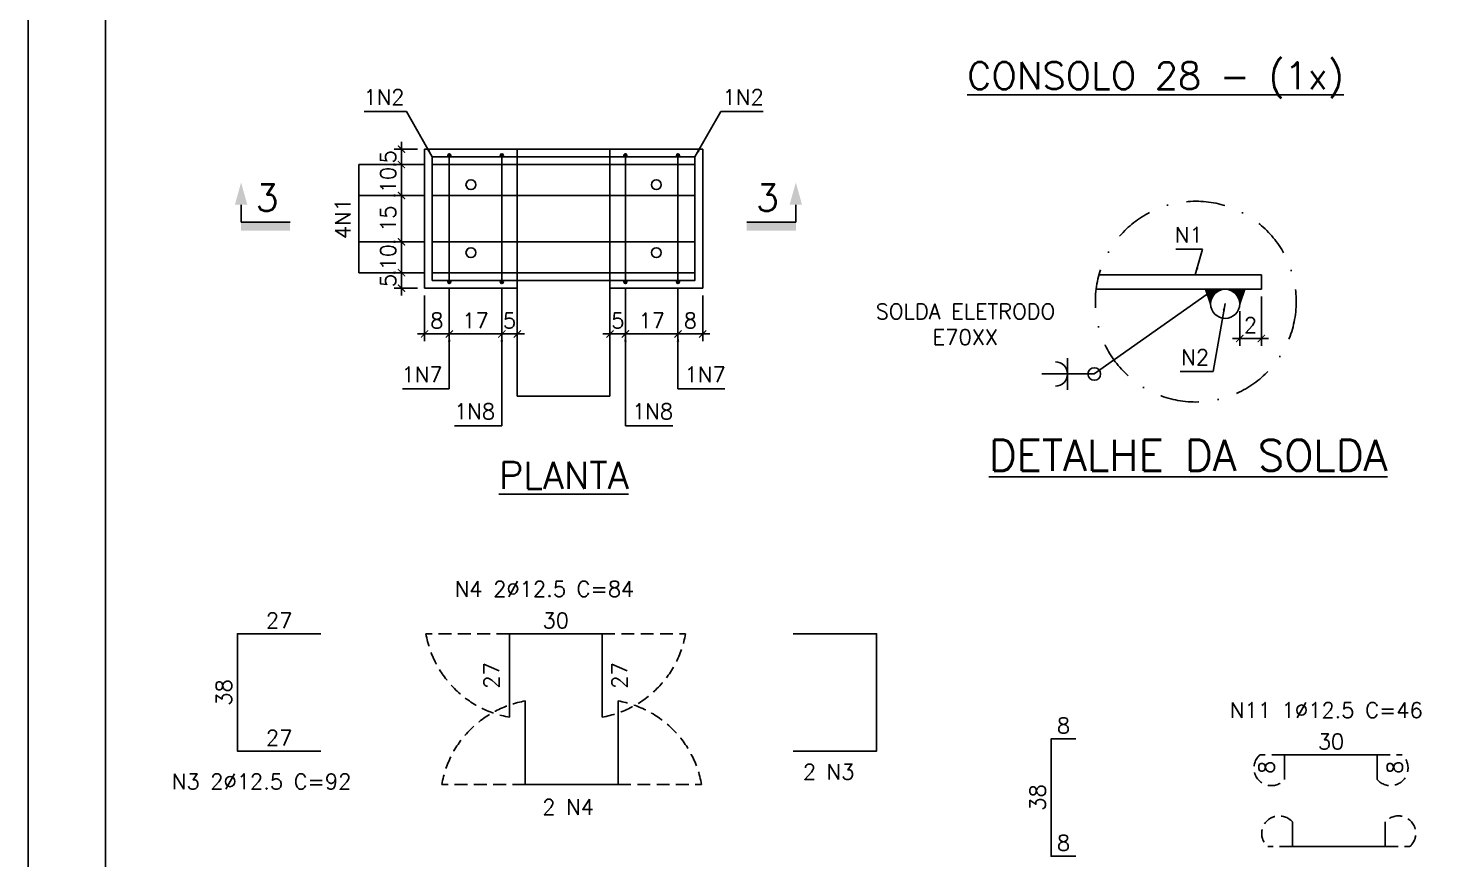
# Model space of a CAD drawing. Header units: centimetres. Extents: x 1658 to 14396, y 8294 to 11444.
# Drawn here: x 9541 to 10915, y 9098 to 9905 of the extents above; entities that cross this region are included whole.
import ezdxf

# ---------------------------------------------------------------- set-up
doc = ezdxf.new("R2010")
doc.units = ezdxf.units.CM
doc.header["$LTSCALE"] = 50
doc.header["$MEASUREMENT"] = 0
doc.header["$PDMODE"] = 67
doc.linetypes.add('DASHDOT2', pattern=[0.5, 0.25, -0.125, 0, -0.125])
doc.linetypes.add('HIDDEN', pattern=[0.375, 0.25, -0.125])
for name, color, linetype in [('FORMATO-PRECON', 2, 'Continuous'), ('HACHURAS-PRECON', 1, 'Continuous'), ('IND- CORTE-PRECON', 4, 'Continuous'), ('LINHA-01-PRECON', 1, 'Continuous'), ('LINHA-02-PRECON', 2, 'Continuous'), ('LINHA-03-PRECON', 3, 'Continuous'), ('LINHA-04-PRECON', 4, 'Continuous'), ('TEXTO-20-PRECON', 2, 'Continuous'), ('TEXTO-35-PRECON', 5, 'Continuous'), ('X1', 2, 'Continuous')]:
    doc.layers.add(name, color=color, linetype=linetype)
doc.styles.add('PRECON-ROMANS', font='romans.shx')
doc.styles.add('ROMANS', font='ROMANS.SHX', dxfattribs={"oblique": 15, "height": 3})
doc.styles.get("Standard").update_dxf_attribs({"font": 'romans.shx'})
doc.dimstyles.new('ESC50-50', dxfattribs={"dimscale": 50, "dimtxt": 0.2, "dimasz": 0.15, "dimexe": 0.15, "dimexo": 0.15, "dimgap": 0.08, "dimtad": 1, "dimdec": 1, "dimzin": 12, "dimdsep": 46, "dimtxsty": 'Standard', "dimblk": 'ARCHTICK', "dimcen": 0.09, "dimdle": 0.15, "dimclrd": 256, "dimclre": 256, "dimclrt": 2, "dimazin": 3, "dimtfac": 1, "dimtdec": 1, "dimtmove": 1, "dimatfit": 2, "dimfxl": 0.15, "dimtolj": 1, "dimtzin": 0, "dimarcsym": 0})
doc.dimstyles.new('ESC75-25', dxfattribs={"dimscale": 0, "dimtxt": 15, "dimasz": 7, "dimexe": 7, "dimexo": 7, "dimgap": 5.5, "dimtad": 1, "dimdec": 1, "dimlfac": 0.333333, "dimdsep": 46, "dimtxsty": 'Standard', "dimblk": 'ARCHTICK', "dimcen": 0.1, "dimdle": 7, "dimclrd": 256, "dimclre": 256, "dimclrt": 2, "dimadec": 0, "dimazin": 0, "dimtfac": 1, "dimtdec": 1, "dimtix": 1, "dimtmove": 2, "dimatfit": 3, "dimfxl": 1, "dimarcsym": 0})

# ---------------------------------------------------------------- blocks, each defined once
blk = doc.blocks.new('A$C2E607E54')
at = {"layer": 'FORMATO-PRECON'}
blk.add_lwpolyline([(0, 4200), (2970, 4200), (2970, 0), (0, 0)], close=True, dxfattribs=at)
at = {"layer": 'FORMATO-PRECON', "color": 6}
blk.add_lwpolyline([(100, 3950), (2870, 3950), (2870, 100), (100, 100)], close=True, dxfattribs=at)
blk = doc.blocks.new('_ArchTick')
at = {"color": 0, "linetype": 'ByBlock', "const_width": 0.15}
blk.add_lwpolyline([(-0.5, -0.5), (0.5, 0.5)], dxfattribs=at)
blk = doc.blocks.new('*D179')
at = {"layer": 'Defpoints', "color": 0, "transparency": 16777216}
for p in [(9925.5, 9787.3), (9903.1, 9772.3), (9933, 9772.3)]:
    blk.add_point(p, dxfattribs=at)
at = {"layer": 'LINHA-01-PRECON', "lineweight": -2, "transparency": 16777216}
for p, q in [((9918.5, 9787.3), (9896.1, 9787.3)), ((9903.1, 9787.3), (9903.1, 9794.3)), ((9903.1, 9787.3), (9903.1, 9772.3)), ((9926, 9772.3), (9896.1, 9772.3)), ((9903.1, 9772.3), (9903.1, 9765.3))]:
    blk.add_line(p, q, dxfattribs=at)
at = {"layer": 'LINHA-01-PRECON', "lineweight": -2, "transparency": 16777216, "xscale": 7, "yscale": 7, "zscale": 7}
for p, rotation in [((9903.1, 9787.3), 270), ((9903.1, 9772.3), 90)]:
    blk.add_blockref('_ArchTick', p, dxfattribs=dict(at, rotation=rotation))
at = {"layer": 'LINHA-01-PRECON', "color": 2, "transparency": 16777216, "insert": (9890.1, 9779.8), "char_height": 15, "attachment_point": 5, "rotation": 90}
blk.add_mtext('5', dxfattribs=at)
blk = doc.blocks.new('*D180')
at = {"layer": 'Defpoints', "color": 0, "transparency": 16777216}
for p in [(9933, 9772.3), (9903.1, 9742.3), (9933, 9742.3)]:
    blk.add_point(p, dxfattribs=at)
at = {"layer": 'LINHA-01-PRECON', "lineweight": -2, "transparency": 16777216}
for p, q in [((9926, 9772.3), (9896.1, 9772.3)), ((9903.1, 9772.3), (9903.1, 9779.3)), ((9903.1, 9772.3), (9903.1, 9742.3)), ((9926, 9742.3), (9896.1, 9742.3)), ((9903.1, 9742.3), (9903.1, 9735.3))]:
    blk.add_line(p, q, dxfattribs=at)
at = {"layer": 'LINHA-01-PRECON', "lineweight": -2, "transparency": 16777216, "xscale": 7, "yscale": 7, "zscale": 7}
for p, rotation in [((9903.1, 9772.3), 270), ((9903.1, 9742.3), 90)]:
    blk.add_blockref('_ArchTick', p, dxfattribs=dict(at, rotation=rotation))
at = {"layer": 'LINHA-01-PRECON', "color": 2, "transparency": 16777216, "insert": (9890.1, 9757.3), "char_height": 15, "attachment_point": 5, "rotation": 90}
blk.add_mtext('10', dxfattribs=at)
blk = doc.blocks.new('*D181')
at = {"layer": 'Defpoints', "color": 0, "transparency": 16777216}
for p in [(9933, 9667.3), (9903.1, 9652.3), (9925.5, 9652.3)]:
    blk.add_point(p, dxfattribs=at)
at = {"layer": 'LINHA-01-PRECON', "lineweight": -2, "transparency": 16777216}
for p, q in [((9903.1, 9667.3), (9903.1, 9674.3)), ((9926, 9667.3), (9896.1, 9667.3)), ((9903.1, 9667.3), (9903.1, 9652.3)), ((9918.5, 9652.3), (9896.1, 9652.3)), ((9903.1, 9652.3), (9903.1, 9645.3))]:
    blk.add_line(p, q, dxfattribs=at)
at = {"layer": 'LINHA-01-PRECON', "lineweight": -2, "transparency": 16777216, "xscale": 7, "yscale": 7, "zscale": 7}
for p, rotation in [((9903.1, 9667.3), 270), ((9903.1, 9652.3), 90)]:
    blk.add_blockref('_ArchTick', p, dxfattribs=dict(at, rotation=rotation))
at = {"layer": 'LINHA-01-PRECON', "color": 2, "transparency": 16777216, "insert": (9890.1, 9659.8), "char_height": 15, "attachment_point": 5, "rotation": 90}
blk.add_mtext('5', dxfattribs=at)
blk = doc.blocks.new('*D182')
at = {"layer": 'Defpoints', "color": 0, "transparency": 16777216}
for p in [(9925.5, 9652.3), (9949.5, 9658.3), (9949.5, 9607.8)]:
    blk.add_point(p, dxfattribs=at)
at = {"layer": 'LINHA-01-PRECON', "lineweight": -2, "transparency": 16777216}
for p, q in [((9925.5, 9645.3), (9925.5, 9600.8)), ((9949.5, 9651.3), (9949.5, 9600.8)), ((9918.5, 9607.8), (9956.5, 9607.8))]:
    blk.add_line(p, q, dxfattribs=at)
at = {"layer": 'LINHA-01-PRECON', "lineweight": -2, "transparency": 16777216, "xscale": 7, "yscale": 7, "zscale": 7, "rotation": 180}
blk.add_blockref('_ArchTick', (9925.5, 9607.8), dxfattribs=at)
at = {"layer": 'LINHA-01-PRECON', "lineweight": -2, "transparency": 16777216, "xscale": 7, "yscale": 7, "zscale": 7}
blk.add_blockref('_ArchTick', (9949.5, 9607.8), dxfattribs=at)
at = {"layer": 'LINHA-01-PRECON', "color": 2, "transparency": 16777216, "insert": (9937.5, 9620.8), "char_height": 15, "attachment_point": 5}
blk.add_mtext('8', dxfattribs=at)
blk = doc.blocks.new('*D183')
at = {"layer": 'Defpoints', "color": 0, "transparency": 16777216}
for p in [(9949.5, 9658.3), (10000.5, 9658.3), (10000.5, 9607.8)]:
    blk.add_point(p, dxfattribs=at)
at = {"layer": 'LINHA-01-PRECON', "lineweight": -2, "transparency": 16777216}
for p, q in [((9949.5, 9651.3), (9949.5, 9600.8)), ((10000.5, 9651.3), (10000.5, 9600.8)), ((9942.5, 9607.8), (10007.5, 9607.8))]:
    blk.add_line(p, q, dxfattribs=at)
at = {"layer": 'LINHA-01-PRECON', "lineweight": -2, "transparency": 16777216, "xscale": 7, "yscale": 7, "zscale": 7, "rotation": 180}
blk.add_blockref('_ArchTick', (9949.5, 9607.8), dxfattribs=at)
at = {"layer": 'LINHA-01-PRECON', "lineweight": -2, "transparency": 16777216, "xscale": 7, "yscale": 7, "zscale": 7}
blk.add_blockref('_ArchTick', (10000.5, 9607.8), dxfattribs=at)
at = {"layer": 'LINHA-01-PRECON', "color": 2, "transparency": 16777216, "insert": (9975, 9620.8), "char_height": 15, "attachment_point": 5}
blk.add_mtext('17', dxfattribs=at)
blk = doc.blocks.new('*D184')
at = {"layer": 'Defpoints', "color": 0, "transparency": 16777216}
for p in [(10000.5, 9658.3), (10015.5, 9607.8), (10015.5, 9607.8)]:
    blk.add_point(p, dxfattribs=at)
at = {"layer": 'LINHA-01-PRECON', "lineweight": -2, "transparency": 16777216}
for p, q in [((10000.5, 9651.3), (10000.5, 9600.8)), ((10000.5, 9607.8), (9993.5, 9607.8)), ((10000.5, 9607.8), (10015.5, 9607.8)), ((10015.5, 9607.8), (10022.5, 9607.8))]:
    blk.add_line(p, q, dxfattribs=at)
at = {"layer": 'LINHA-01-PRECON', "lineweight": -2, "transparency": 16777216, "xscale": 7, "yscale": 7, "zscale": 7}
blk.add_blockref('_ArchTick', (10000.5, 9607.8), dxfattribs=at)
at = {"layer": 'LINHA-01-PRECON', "lineweight": -2, "transparency": 16777216, "xscale": 7, "yscale": 7, "zscale": 7, "rotation": 180}
blk.add_blockref('_ArchTick', (10015.5, 9607.8), dxfattribs=at)
at = {"layer": 'LINHA-01-PRECON', "color": 2, "transparency": 16777216, "insert": (10008, 9620.8), "char_height": 15, "attachment_point": 5}
blk.add_mtext('5', dxfattribs=at)
blk = doc.blocks.new('IND-CORTE-')
at = {"layer": 'IND- CORTE-PRECON', "color": 1}
for p, q in [((-11.2, 63.5), (-33.6, 63.5)), ((-11.2, 0), (-11.2, 63.5))]:
    blk.add_line(p, q, dxfattribs=at)
for points in [[(-33.6, 71.5), (-62.5, 63.5), (-33.6, 55.4)], [(0, 0), (-11.2, 0), (0, 63.5), (-11.2, 63.5)]]:
    blk.add_solid(points, dxfattribs=at)
at = {"layer": 'IND- CORTE-PRECON', "linetype": 'Continuous', "style": 'ROMANS', "flags": 8}
blk.add_attdef('B', (-57.7, 9.1), '', height=35, dxfattribs=at)
blk = doc.blocks.new('*D165')
at = {"layer": 'Defpoints', "color": 0, "linetype": 'Continuous', "transparency": 16777216}
for p in [(9743.8, 9316.6), (9824.8, 9316.6), (9824.8, 9316.6)]:
    blk.add_point(p, dxfattribs=at)
at = {"layer": 'LINHA-01-PRECON', "color": 2, "linetype": 'Continuous', "transparency": 16777216, "insert": (9784.3, 9329.6), "char_height": 15, "attachment_point": 5}
blk.add_mtext('27', dxfattribs=at)
blk = doc.blocks.new('*D166')
at = {"layer": 'Defpoints', "color": 0, "linetype": 'Continuous', "transparency": 16777216}
for p in [(9743.8, 9316.6), (9743.8, 9202.6), (9743.8, 9202.6)]:
    blk.add_point(p, dxfattribs=at)
at = {"layer": 'LINHA-01-PRECON', "color": 2, "linetype": 'Continuous', "transparency": 16777216, "insert": (9730.8, 9259.6), "char_height": 15, "attachment_point": 5, "rotation": 90}
blk.add_mtext('38', dxfattribs=at)
blk = doc.blocks.new('*D167')
at = {"layer": 'Defpoints', "color": 0, "linetype": 'Continuous', "transparency": 16777216}
for p in [(9743.8, 9202.6), (9824.8, 9202.6), (9824.8, 9202.6)]:
    blk.add_point(p, dxfattribs=at)
at = {"layer": 'LINHA-01-PRECON', "color": 2, "linetype": 'Continuous', "transparency": 16777216, "insert": (9784.3, 9215.6), "char_height": 15, "attachment_point": 5}
blk.add_mtext('27', dxfattribs=at)
blk = doc.blocks.new('*D168')
at = {"layer": 'Defpoints', "color": 0, "linetype": 'Continuous', "transparency": 16777216}
for p in [(10007.8, 9316.6), (10097.8, 9316.6), (10097.8, 9316.6)]:
    blk.add_point(p, dxfattribs=at)
at = {"layer": 'LINHA-01-PRECON', "color": 2, "linetype": 'Continuous', "transparency": 16777216, "insert": (10052.8, 9329.6), "char_height": 15, "attachment_point": 5}
blk.add_mtext('30', dxfattribs=at)
blk = doc.blocks.new('*D169')
at = {"layer": 'Defpoints', "color": 0, "linetype": 'Continuous', "transparency": 16777216}
for p in [(10097.8, 9316.6), (10097.8, 9235.6), (10097.8, 9235.6)]:
    blk.add_point(p, dxfattribs=at)
at = {"layer": 'LINHA-01-PRECON', "color": 2, "linetype": 'Continuous', "transparency": 16777216, "insert": (10114.7, 9276.1), "char_height": 15, "attachment_point": 5, "rotation": 90}
blk.add_mtext('27', dxfattribs=at)
blk = doc.blocks.new('*D170')
at = {"layer": 'Defpoints', "color": 0, "linetype": 'Continuous', "transparency": 16777216}
for p in [(10007.8, 9316.6), (10007.8, 9235.6), (10007.8, 9235.6)]:
    blk.add_point(p, dxfattribs=at)
at = {"layer": 'LINHA-01-PRECON', "color": 2, "linetype": 'Continuous', "transparency": 16777216, "insert": (9990.4, 9276.1), "char_height": 15, "attachment_point": 5, "rotation": 90}
blk.add_mtext('27', dxfattribs=at)
blk = doc.blocks.new('*D174')
at = {"layer": 'Defpoints', "color": 0, "transparency": 16777216}
for p in [(10737.8, 9651.2), (10716.8, 9637), (10737.8, 9603.4)]:
    blk.add_point(p, dxfattribs=at)
at = {"layer": 'LINHA-01-PRECON', "lineweight": -2, "transparency": 16777216}
for p, q in [((10737.8, 9644.2), (10737.8, 9596.4)), ((10716.8, 9630), (10716.8, 9596.4)), ((10709.8, 9603.4), (10744.8, 9603.4))]:
    blk.add_line(p, q, dxfattribs=at)
at = {"layer": 'LINHA-01-PRECON', "lineweight": -2, "transparency": 16777216, "xscale": 7, "yscale": 7, "zscale": 7, "rotation": 180}
blk.add_blockref('_ArchTick', (10716.8, 9603.4), dxfattribs=at)
at = {"layer": 'LINHA-01-PRECON', "lineweight": -2, "transparency": 16777216, "xscale": 7, "yscale": 7, "zscale": 7}
blk.add_blockref('_ArchTick', (10737.8, 9603.4), dxfattribs=at)
at = {"layer": 'LINHA-01-PRECON', "color": 2, "transparency": 16777216, "insert": (10727.3, 9616.4), "char_height": 15, "attachment_point": 5}
blk.add_mtext('2', dxfattribs=at)
blk = doc.blocks.new('*D157')
at = {"layer": 'Defpoints', "color": 0, "transparency": 16777216}
for p in [(9933, 9742.3), (9903.1, 9697.3), (9933, 9697.3)]:
    blk.add_point(p, dxfattribs=at)
at = {"layer": 'LINHA-01-PRECON', "lineweight": -2, "transparency": 16777216}
for p, q in [((9926, 9742.3), (9896.1, 9742.3)), ((9903.1, 9749.3), (9903.1, 9690.3)), ((9926, 9697.3), (9896.1, 9697.3))]:
    blk.add_line(p, q, dxfattribs=at)
at = {"layer": 'LINHA-01-PRECON', "lineweight": -2, "transparency": 16777216, "xscale": 7, "yscale": 7, "zscale": 7}
for p, rotation in [((9903.1, 9742.3), 90), ((9903.1, 9697.3), 270)]:
    blk.add_blockref('_ArchTick', p, dxfattribs=dict(at, rotation=rotation))
at = {"layer": 'LINHA-01-PRECON', "color": 2, "transparency": 16777216, "insert": (9890.1, 9719.8), "char_height": 15, "attachment_point": 5, "rotation": 90}
blk.add_mtext('15', dxfattribs=at)
blk = doc.blocks.new('*D158')
at = {"layer": 'Defpoints', "color": 0, "transparency": 16777216}
for p in [(9933, 9697.3), (9903.1, 9667.3), (9933, 9667.3)]:
    blk.add_point(p, dxfattribs=at)
at = {"layer": 'LINHA-01-PRECON', "lineweight": -2, "transparency": 16777216}
for p, q in [((9903.1, 9697.3), (9903.1, 9704.3)), ((9926, 9697.3), (9896.1, 9697.3)), ((9903.1, 9697.3), (9903.1, 9667.3)), ((9926, 9667.3), (9896.1, 9667.3)), ((9903.1, 9667.3), (9903.1, 9660.3))]:
    blk.add_line(p, q, dxfattribs=at)
at = {"layer": 'LINHA-01-PRECON', "lineweight": -2, "transparency": 16777216, "xscale": 7, "yscale": 7, "zscale": 7}
for p, rotation in [((9903.1, 9697.3), 270), ((9903.1, 9667.3), 90)]:
    blk.add_blockref('_ArchTick', p, dxfattribs=dict(at, rotation=rotation))
at = {"layer": 'LINHA-01-PRECON', "color": 2, "transparency": 16777216, "insert": (9890.1, 9682.3), "char_height": 15, "attachment_point": 5, "rotation": 90}
blk.add_mtext('10', dxfattribs=at)
blk = doc.blocks.new('*D185')
at = {"layer": 'Defpoints', "color": 0, "transparency": 16777216}
for p in [(10171.5, 9658.3), (10195.5, 9652.3), (10171.5, 9607.8)]:
    blk.add_point(p, dxfattribs=at)
at = {"layer": 'LINHA-01-PRECON', "lineweight": -2, "transparency": 16777216}
for p, q in [((10171.5, 9651.3), (10171.5, 9600.8)), ((10195.5, 9645.3), (10195.5, 9600.8)), ((10202.5, 9607.8), (10164.5, 9607.8))]:
    blk.add_line(p, q, dxfattribs=at)
at = {"layer": 'LINHA-01-PRECON', "lineweight": -2, "transparency": 16777216, "xscale": 7, "yscale": 7, "zscale": 7, "rotation": 180}
blk.add_blockref('_ArchTick', (10171.5, 9607.8), dxfattribs=at)
at = {"layer": 'LINHA-01-PRECON', "lineweight": -2, "transparency": 16777216, "xscale": 7, "yscale": 7, "zscale": 7}
blk.add_blockref('_ArchTick', (10195.5, 9607.8), dxfattribs=at)
at = {"layer": 'LINHA-01-PRECON', "color": 2, "transparency": 16777216, "insert": (10183.5, 9620.8), "char_height": 15, "attachment_point": 5}
blk.add_mtext('8', dxfattribs=at)
blk = doc.blocks.new('*D186')
at = {"layer": 'Defpoints', "color": 0, "transparency": 16777216}
for p in [(10120.5, 9658.3), (10171.5, 9658.3), (10120.5, 9607.8)]:
    blk.add_point(p, dxfattribs=at)
at = {"layer": 'LINHA-01-PRECON', "lineweight": -2, "transparency": 16777216}
for p, q in [((10120.5, 9651.3), (10120.5, 9600.8)), ((10171.5, 9651.3), (10171.5, 9600.8)), ((10178.5, 9607.8), (10113.5, 9607.8))]:
    blk.add_line(p, q, dxfattribs=at)
at = {"layer": 'LINHA-01-PRECON', "lineweight": -2, "transparency": 16777216, "xscale": 7, "yscale": 7, "zscale": 7, "rotation": 180}
blk.add_blockref('_ArchTick', (10120.5, 9607.8), dxfattribs=at)
at = {"layer": 'LINHA-01-PRECON', "lineweight": -2, "transparency": 16777216, "xscale": 7, "yscale": 7, "zscale": 7}
blk.add_blockref('_ArchTick', (10171.5, 9607.8), dxfattribs=at)
at = {"layer": 'LINHA-01-PRECON', "color": 2, "transparency": 16777216, "insert": (10146, 9620.8), "char_height": 15, "attachment_point": 5}
blk.add_mtext('17', dxfattribs=at)
blk = doc.blocks.new('*D187')
at = {"layer": 'Defpoints', "color": 0, "transparency": 16777216}
for p in [(10120.5, 9658.3), (10105.5, 9607.8), (10105.5, 9607.8)]:
    blk.add_point(p, dxfattribs=at)
at = {"layer": 'LINHA-01-PRECON', "lineweight": -2, "transparency": 16777216}
for p, q in [((10120.5, 9651.3), (10120.5, 9600.8)), ((10105.5, 9607.8), (10098.5, 9607.8)), ((10120.5, 9607.8), (10105.5, 9607.8)), ((10120.5, 9607.8), (10127.5, 9607.8))]:
    blk.add_line(p, q, dxfattribs=at)
at = {"layer": 'LINHA-01-PRECON', "lineweight": -2, "transparency": 16777216, "xscale": 7, "yscale": 7, "zscale": 7}
blk.add_blockref('_ArchTick', (10105.5, 9607.8), dxfattribs=at)
at = {"layer": 'LINHA-01-PRECON', "lineweight": -2, "transparency": 16777216, "xscale": 7, "yscale": 7, "zscale": 7, "rotation": 180}
blk.add_blockref('_ArchTick', (10120.5, 9607.8), dxfattribs=at)
at = {"layer": 'LINHA-01-PRECON', "color": 2, "transparency": 16777216, "insert": (10113, 9620.8), "char_height": 15, "attachment_point": 5}
blk.add_mtext('5', dxfattribs=at)
blk = doc.blocks.new('*D309')
at = {"layer": 'Defpoints', "color": 0, "linetype": 'Continuous', "transparency": 16777216}
for p in [(10533.7, 9214.5), (10557.7, 9214.5), (10557.7, 9214.5)]:
    blk.add_point(p, dxfattribs=at)
at = {"layer": 'LINHA-01-PRECON', "color": 2, "linetype": 'Continuous', "transparency": 16777216, "insert": (10545.7, 9227.5), "char_height": 15, "attachment_point": 5}
blk.add_mtext('8', dxfattribs=at)
blk = doc.blocks.new('*D310')
at = {"layer": 'Defpoints', "color": 0, "linetype": 'Continuous', "transparency": 16777216}
for p in [(10533.7, 9214.5), (10533.7, 9100.5), (10533.7, 9100.5)]:
    blk.add_point(p, dxfattribs=at)
at = {"layer": 'LINHA-01-PRECON', "color": 2, "linetype": 'Continuous', "transparency": 16777216, "insert": (10520.7, 9157.5), "char_height": 15, "attachment_point": 5, "rotation": 90}
blk.add_mtext('38', dxfattribs=at)
blk = doc.blocks.new('*D311')
at = {"layer": 'Defpoints', "color": 0, "linetype": 'Continuous', "transparency": 16777216}
for p in [(10533.7, 9100.5), (10557.7, 9100.5), (10557.7, 9100.5)]:
    blk.add_point(p, dxfattribs=at)
at = {"layer": 'LINHA-01-PRECON', "color": 2, "linetype": 'Continuous', "transparency": 16777216, "insert": (10545.7, 9113.5), "char_height": 15, "attachment_point": 5}
blk.add_mtext('8', dxfattribs=at)
blk = doc.blocks.new('*D312')
at = {"layer": 'Defpoints', "color": 0, "linetype": 'Continuous', "transparency": 16777216}
for p in [(10760.4, 9198.9), (10850.4, 9198.9), (10850.4, 9198.9)]:
    blk.add_point(p, dxfattribs=at)
at = {"layer": 'LINHA-01-PRECON', "color": 2, "linetype": 'Continuous', "transparency": 16777216, "insert": (10805.4, 9211.9), "char_height": 15, "attachment_point": 5}
blk.add_mtext('30', dxfattribs=at)
blk = doc.blocks.new('*D313')
at = {"layer": 'Defpoints', "color": 0, "linetype": 'Continuous', "transparency": 16777216}
for p in [(10850.4, 9198.9), (10850.4, 9174.9), (10850.4, 9174.9)]:
    blk.add_point(p, dxfattribs=at)
at = {"layer": 'LINHA-01-PRECON', "color": 2, "linetype": 'Continuous', "transparency": 16777216, "insert": (10867.3, 9186.9), "char_height": 15, "attachment_point": 5, "rotation": 90}
blk.add_mtext('8', dxfattribs=at)
blk = doc.blocks.new('*D314')
at = {"layer": 'Defpoints', "color": 0, "linetype": 'Continuous', "transparency": 16777216}
for p in [(10760.4, 9198.9), (10760.4, 9174.9), (10760.4, 9174.9)]:
    blk.add_point(p, dxfattribs=at)
at = {"layer": 'LINHA-01-PRECON', "color": 2, "linetype": 'Continuous', "transparency": 16777216, "insert": (10742.9, 9186.9), "char_height": 15, "attachment_point": 5, "rotation": 90}
blk.add_mtext('8', dxfattribs=at)

msp = doc.modelspace()

# ---------------------------------------------------------------- hatches: boundary and pattern name
at = {"layer": 'LINHA-01-PRECON', "linetype": 'Continuous'}
h = msp.add_hatch(color=256, dxfattribs=at)
h.dxf.hatch_style = 1
edge = h.paths.add_edge_path()
edge.add_arc((9949.48, 9781.28), 1.5, 0, 360)
h = msp.add_hatch(color=256, dxfattribs=at)
h.dxf.hatch_style = 1
edge = h.paths.add_edge_path()
edge.add_arc((10000.48, 9781.28), 1.5, 0, 360)
h = msp.add_hatch(color=256, dxfattribs=at)
h.dxf.hatch_style = 1
edge = h.paths.add_edge_path()
edge.add_arc((10120.48, 9781.28), 1.5, 0, 360)
h = msp.add_hatch(color=256, dxfattribs=at)
h.dxf.hatch_style = 1
edge = h.paths.add_edge_path()
edge.add_arc((10171.48, 9781.28), 1.5, 0, 360)
h = msp.add_hatch(color=256, dxfattribs=at)
h.dxf.hatch_style = 1
edge = h.paths.add_edge_path()
edge.add_arc((9949.48, 9658.28), 1.5, 0, 360)
h = msp.add_hatch(color=256, dxfattribs=at)
h.dxf.hatch_style = 1
edge = h.paths.add_edge_path()
edge.add_arc((10000.48, 9658.28), 1.5, 0, 360)
h = msp.add_hatch(color=256, dxfattribs=at)
h.dxf.hatch_style = 1
edge = h.paths.add_edge_path()
edge.add_arc((10120.48, 9658.28), 1.5, 0, 360)
h = msp.add_hatch(color=256, dxfattribs=at)
h.dxf.hatch_style = 1
edge = h.paths.add_edge_path()
edge.add_arc((10171.48, 9658.28), 1.5, 0, 360)
at = {"layer": 'LINHA-01-PRECON'}
h = msp.add_hatch(dxfattribs=at)
h.set_pattern_fill('ANSI31', color=256, scale=8.4375, style=0)
h.set_pattern_definition([(45, (5681.0927, 9149.008), (-0.74577668, 0.74577668), [])])
h.paths.add_polyline_path([(10683.63, 9651.17), (10688.54, 9637.03, -0.4142136), (10702.68, 9651.17)])
h.paths.add_polyline_path([(10702.68, 9651.17, -0.4142136), (10716.81, 9637.03), (10721.72, 9651.17)])

# ---------------------------------------------------------------- linework, layer by layer
at = {"layer": 'LINHA-01-PRECON', "linetype": 'HIDDEN'}
for p, q in [((10007.82, 9316.62), (9926.82, 9316.62)), ((10097.82, 9316.62), (10178.82, 9316.62)), ((10760.36, 9198.93), (10736.36, 9198.93)), ((10850.36, 9198.93), (10874.36, 9198.93)), ((10023.32, 9170.35), (9942.32, 9170.35)), ((10113.32, 9170.35), (10194.32, 9170.35)), ((10767.94, 9109.94), (10743.94, 9109.94)), ((10857.94, 9109.94), (10881.94, 9109.94))]:
    msp.add_line(p, q, dxfattribs=at)
at = {"layer": 'LINHA-01-PRECON', "color": 1}
msp.add_lwpolyline([(10685.23, 9646.59), (10575.6, 9568.95), (10524.78, 9568.95)], dxfattribs=at)
at = {"layer": 'LINHA-01-PRECON', "linetype": 'Continuous'}
for centre in [(9949.48, 9781.28), (10000.48, 9781.28), (10120.48, 9781.28), (10171.48, 9781.28), (9949.48, 9658.28), (10000.48, 9658.28), (10120.48, 9658.28), (10171.48, 9658.28)]:
    msp.add_circle(centre, 1.5, dxfattribs=at)
at = {"layer": 'LINHA-01-PRECON', "color": 1, "linetype": 'DASHDOT2', "ltscale": 3}
msp.add_circle((10674.13, 9639.21), 97.5, dxfattribs=at)
at = {"layer": 'LINHA-01-PRECON', "linetype": 'HIDDEN'}
for centre, radius, start, end in [((10024.92, 9333.73), 99.59, 189.89105, 260.10895), ((10080.71, 9333.73), 99.59, 279.89105, 350.10895), ((10040.42, 9153.24), 99.59, 99.89105, 170.10895), ((10096.21, 9153.24), 99.59, 9.89105, 80.10895), ((10747.58, 9186.15), 17.01, 131.25143, 318.74857), ((10863.15, 9186.15), 17.01, 221.25143, 48.74857), ((10755.15, 9122.72), 17.01, 41.25143, 228.74857), ((10870.72, 9122.72), 17.01, 311.25143, 138.74857)]:
    msp.add_arc(centre, radius, start, end, dxfattribs=at)
at = {"layer": 'LINHA-02-PRECON'}
for p, q in [((10015.48, 9787.28), (9925.48, 9787.28)), ((9925.48, 9652.28), (9925.48, 9787.28)), ((10015.48, 9787.28), (10015.48, 9547.28)), ((10105.48, 9787.28), (10015.48, 9787.28)), ((10105.48, 9547.28), (10105.48, 9787.28)), ((10105.48, 9787.28), (10195.48, 9787.28)), ((10195.48, 9652.28), (10195.48, 9787.28)), ((10015.48, 9652.28), (9925.48, 9652.28)), ((10105.48, 9652.28), (10195.48, 9652.28)), ((10549.67, 9568.95), (10549.67, 9584.34)), ((10549.67, 9568.95), (10549.67, 9553.55)), ((10015.48, 9547.28), (10105.48, 9547.28)), ((10105.48, 9547.28), (10105.48, 9547.28))]:
    msp.add_line(p, q, dxfattribs=at)
for centre, radius in [((9970.48, 9752.78), 4.8), ((10150.48, 9752.78), 4.8), ((9970.48, 9686.78), 4.8), ((10150.48, 9686.78), 4.8), ((10575.6, 9568.95), 6.11)]:
    msp.add_circle(centre, radius, dxfattribs=at)
msp.add_arc((10537.83, 9568.95), 11.84, 270.31864, 89.68136, dxfattribs=at)
at = {"layer": 'LINHA-03-PRECON'}
for p, q in [((10737.84, 9665.3), (10580.18, 9665.3)), ((10737.84, 9651.17), (10737.84, 9665.3)), ((10737.84, 9651.17), (10577.36, 9651.17)), ((10688.54, 9637.03), (10683.63, 9651.17)), ((10711.2, 9651.17), (10711.2, 9651.17)), ((10716.81, 9637.03), (10721.72, 9651.17))]:
    msp.add_line(p, q, dxfattribs=at)
msp.add_circle((10702.68, 9637.03), 14.13, dxfattribs=at)
at = {"layer": 'LINHA-04-PRECON'}
for p, q in [((10187.98, 9772.28), (9932.98, 9772.28)), ((9949.48, 9659.78), (9949.48, 9779.78)), ((10000.48, 9659.78), (10000.48, 9779.78)), ((10120.48, 9659.78), (10120.48, 9779.78)), ((10171.48, 9659.78), (10171.48, 9779.78)), ((10187.98, 9742.28), (9932.98, 9742.28)), ((10187.98, 9697.28), (9932.98, 9697.28)), ((10187.98, 9667.28), (9932.98, 9667.28))]:
    msp.add_line(p, q, dxfattribs=at)
msp.add_lwpolyline([(10187.98, 9779.78), (9932.98, 9779.78), (9932.98, 9659.78), (10187.98, 9659.78)], close=True, dxfattribs=at)
for points in [[(9824.78, 9316.62), (9743.78, 9316.62), (9743.78, 9202.62), (9824.78, 9202.62)], [(10097.82, 9235.62), (10097.82, 9316.62), (10007.82, 9316.62), (10007.82, 9235.62)], [(10283.32, 9316.62), (10364.32, 9316.62), (10364.32, 9202.62), (10283.32, 9202.62)], [(10113.32, 9251.35), (10113.32, 9170.35), (10023.32, 9170.35), (10023.32, 9251.35)], [(10557.71, 9214.46), (10533.71, 9214.46), (10533.71, 9100.46), (10557.71, 9100.46)], [(10850.36, 9174.93), (10850.36, 9198.93), (10760.36, 9198.93), (10760.36, 9174.93)], [(10857.94, 9133.94), (10857.94, 9109.94), (10767.94, 9109.94), (10767.94, 9133.94)]]:
    msp.add_lwpolyline(points, dxfattribs=at)

# ---------------------------------------------------------------- block references
at = {"layer": 'HACHURAS-PRECON', "xscale": 0.7499999999999996, "yscale": 0.7499999999999996, "zscale": 0.7499999999999996}
msp.add_blockref('A$C2E607E54', (9540.86, 8293.94), dxfattribs=at)
at = {"layer": 'TEXTO-35-PRECON', "linetype": 'ByBlock'}
ref = msp.add_blockref('IND-CORTE-', (9795.02, 9708.11), dxfattribs=dict(at, xscale=-0.75, yscale=0.75, zscale=0.75, rotation=90))
ref.add_attrib('B', '3', (9761.35, 9727.02), dxfattribs={"layer": 'IND- CORTE-PRECON', "color": 5, "linetype": 'Continuous', "height": 26.25, "style": 'ROMANS', "flags": 8})
ref = msp.add_blockref('IND-CORTE-', (10238.29, 9708.11), dxfattribs=dict(at, xscale=0.75, yscale=0.75, zscale=0.75, rotation=270))
ref.add_attrib('B', '3', (10246.96, 9727.02), dxfattribs={"layer": 'IND- CORTE-PRECON', "color": 5, "linetype": 'Continuous', "height": 26.25, "style": 'ROMANS', "flags": 8})

# ---------------------------------------------------------------- texts
at = {"layer": 'LINHA-01-PRECON', "color": 4, "attachment_point": 5}
for s, insert, char_height in [('{\\LCONSOLO 28 - (1x)}', (10634.96, 9854.23), 26.25), ('\\A1;{\\LDETALHE DA SOLDA}', (10666.75, 9489.98), 30), ('{\\LPLANTA}', (10060.58, 9470.6), 26.25)]:
    msp.add_mtext(s, dxfattribs=dict(at, insert=insert, char_height=char_height))
at = {"layer": 'LINHA-01-PRECON', "color": 2, "linetype": 'Continuous', "char_height": 15, "attachment_point": 5}
for s, insert in [('1N2', (9886.17, 9837.75)), ('1N2', (10234.78, 9837.75)), ('1N7', (9923.09, 9568.43)), ('1N7', (10197.86, 9568.43)), ('1N8', (9974.09, 9532.61)), ('1N8', (10146.86, 9532.61))]:
    msp.add_mtext(s, dxfattribs=dict(at, insert=insert))
at = {"layer": 'LINHA-01-PRECON', "color": 2, "linetype": 'Continuous', "insert": (9846.1, 9719.78), "char_height": 15, "attachment_point": 5, "rotation": 90}
msp.add_mtext('4N1', dxfattribs=at)
at = {"layer": 'LINHA-01-PRECON', "color": 2, "char_height": 15, "attachment_point": 5}
for s, insert in [('N1', (10667.3, 9704.12)), ('N2', (10673.57, 9585.16))]:
    msp.add_mtext(s, dxfattribs=dict(at, insert=insert))
at = {"layer": 'TEXTO-20-PRECON', "insert": (10450.56, 9617.22), "char_height": 15, "attachment_point": 5, "style": 'PRECON-ROMANS'}
msp.add_mtext('\\A1;SOLDA ELETRODO\\PE70XX', dxfattribs=at)
at = {"layer": 'X1', "style": 'PRECON-ROMANS'}
for s, p in [('N4 2%%C12.5 C=84', (9954.82, 9352.64)), ('N11 1%%C12.5 C=46', (10707.36, 9234.95)), ('N3 2%%C12.5 C=92', (9680.19, 9165.59)), ('2 N3', (10292.7, 9175.09)), ('2 N4', (10039.82, 9140.84))]:
    msp.add_text(s, height=15, dxfattribs=at).set_placement(p)

# ---------------------------------------------------------------- dimensions: what is measured, and where the dimension line sits
at = {"layer": 'LINHA-01-PRECON'}
for base, p1, p2, angle, picture, middle in [((9903.1, 9772.28), (9925.48, 9787.28), (9932.98, 9772.28), 90, '*D179', (9890.1, 9779.78)), ((9903.1, 9742.28), (9932.98, 9772.28), (9932.98, 9742.28), 90, '*D180', (9890.1, 9757.28)), ((9903.1, 9697.28), (9932.98, 9742.28), (9932.98, 9697.28), 90, '*D157', (9890.1, 9719.78)), ((9903.1, 9667.28), (9932.98, 9697.28), (9932.98, 9667.28), 90, '*D158', (9890.1, 9682.28)), ((9903.1, 9652.28), (9932.98, 9667.28), (9925.48, 9652.28), 90, '*D181', (9890.1, 9659.78)), ((10105.48, 9607.75), (10120.48, 9658.28), (10105.48, 9607.75), 180, '*D187', (10112.98, 9620.75)), ((10120.48, 9607.75), (10171.48, 9658.28), (10120.48, 9658.28), 180, '*D186', (10145.98, 9620.75)), ((10171.48, 9607.75), (10195.48, 9652.28), (10171.48, 9658.28), 180, '*D185', (10183.48, 9620.75))]:
    dim = msp.add_linear_dim(base=base, p1=p1, p2=p2, angle=angle, dimstyle='ESC75-25', override={"dimscale": 1}, dxfattribs=at)
    dim.commit()
    dim.dimension.update_dxf_attribs({"geometry": picture, "text_midpoint": middle})
for base, p1, p2, picture, middle in [((9949.48, 9607.75), (9925.48, 9652.28), (9949.48, 9658.28), '*D182', (9937.48, 9620.75)), ((10000.48, 9607.75), (9949.48, 9658.28), (10000.48, 9658.28), '*D183', (9974.98, 9620.75)), ((10015.48, 9607.75), (10000.48, 9658.28), (10015.48, 9607.75), '*D184', (10007.98, 9620.75))]:
    dim = msp.add_linear_dim(base=base, p1=p1, p2=p2, dimstyle='ESC75-25', override={"dimscale": 1}, dxfattribs=at)
    dim.commit()
    dim.dimension.update_dxf_attribs({"geometry": picture, "text_midpoint": middle})
dim = msp.add_linear_dim(base=(10737.84, 9603.45), p1=(10716.81, 9637.03), p2=(10737.84, 9651.17), text='2', dimstyle='ESC75-25', override={"dimscale": 1}, dxfattribs=at)
dim.commit()
dim.dimension.update_dxf_attribs({"geometry": '*D174', "text_midpoint": (10727.33, 9616.45)})
at = {"layer": 'LINHA-01-PRECON', "linetype": 'Continuous'}
for base, p1, p2, picture, middle in [((9824.78, 9316.62), (9743.78, 9316.62), (9824.78, 9316.62), '*D165', (9784.28, 9329.62)), ((10097.82, 9316.62), (10007.82, 9316.62), (10097.82, 9316.62), '*D168', (10052.82, 9329.62)), ((10557.71, 9214.46), (10533.71, 9214.46), (10557.71, 9214.46), '*D309', (10545.71, 9227.46)), ((9824.78, 9202.62), (9743.78, 9202.62), (9824.78, 9202.62), '*D167', (9784.28, 9215.62)), ((10850.36, 9198.93), (10760.36, 9198.93), (10850.36, 9198.93), '*D312', (10805.36, 9211.93)), ((10557.71, 9100.46), (10533.71, 9100.46), (10557.71, 9100.46), '*D311', (10545.71, 9113.46))]:
    dim = msp.add_linear_dim(base=base, p1=p1, p2=p2, dimstyle='ESC75-25', override={"dimscale": 1, "dimse1": 1, "dimse2": 1, "dimsd1": 1, "dimsd2": 1}, dxfattribs=at)
    dim.commit()
    dim.dimension.update_dxf_attribs({"geometry": picture, "text_midpoint": middle})
for base, p1, p2, picture, middle in [((9743.78, 9202.62), (9743.78, 9316.62), (9743.78, 9202.62), '*D166', (9730.78, 9259.62)), ((10533.71, 9100.46), (10533.71, 9214.46), (10533.71, 9100.46), '*D310', (10520.71, 9157.46))]:
    dim = msp.add_linear_dim(base=base, p1=p1, p2=p2, angle=90, dimstyle='ESC75-25', override={"dimscale": 1, "dimse1": 1, "dimse2": 1, "dimsd1": 1, "dimsd2": 1}, dxfattribs=at)
    dim.commit()
    dim.dimension.update_dxf_attribs({"geometry": picture, "text_midpoint": middle})
for base, p1, p2, picture, middle in [((10007.82, 9235.62), (10007.82, 9316.62), (10007.82, 9235.62), '*D170', (9990.4, 9276.12)), ((10097.82, 9235.62), (10097.82, 9316.62), (10097.82, 9235.62), '*D169', (10114.74, 9276.12)), ((10760.36, 9174.93), (10760.36, 9198.93), (10760.36, 9174.93), '*D314', (10742.94, 9186.93)), ((10850.36, 9174.93), (10850.36, 9198.93), (10850.36, 9174.93), '*D313', (10867.28, 9186.93))]:
    dim = msp.add_linear_dim(base=base, p1=p1, p2=p2, angle=90, dimstyle='ESC75-25', override={"dimscale": 1, "dimse1": 1, "dimse2": 1, "dimsd1": 1, "dimsd2": 1}, dxfattribs=at)
    dim.commit()
    dim.dimension.update_dxf_attribs({"geometry": picture, "text_midpoint": middle, "dimtype": 160})

# ---------------------------------------------------------------- leaders
at = {"layer": 'LINHA-01-PRECON'}
for points, dimstyle, override in [([(9932.98, 9779.78), (9907.92, 9824.02), (9866.89, 9824.02)], 'ESC50-50', {"dimgap": 0.08, "dimtad": 1}), ([(10187.98, 9779.78), (10213.03, 9824.02), (10254.06, 9824.02)], 'ESC50-50', {"dimgap": 0.08, "dimtad": 1}), ([(9903.1, 9772.28), (9861.6, 9772.28), (9861.6, 9667.28)], 'ESC50-50', {"dimgap": 0.08, "dimtad": 1}), ([(9903.1, 9742.28), (9861.6, 9742.28)], 'ESC50-50', {"dimgap": 0.08, "dimtad": 1}), ([(9903.1, 9697.28), (9861.6, 9697.28)], 'ESC50-50', {"dimgap": 0.08, "dimtad": 1}), ([(10673.53, 9665.3), (10680.78, 9690.1), (10654.75, 9690.1)], 'ESC75-25', {"dimscale": 1}), ([(9903.1, 9667.28), (9861.6, 9667.28)], 'ESC50-50', {"dimgap": 0.08, "dimtad": 1}), ([(10702.5, 9637.38), (10691.11, 9571.4), (10659.08, 9571.4)], 'ESC75-25', {"dimscale": 1}), ([(9949.48, 9607.75), (9949.48, 9554.54), (9903.98, 9554.54)], 'ESC50-50', {"dimgap": 0.08, "dimtad": 1}), ([(10000.48, 9607.75), (10000.48, 9518.73), (9954.51, 9518.73)], 'ESC50-50', {"dimgap": 0.08, "dimtad": 1}), ([(10120.48, 9607.75), (10120.48, 9518.73), (10166.44, 9518.73)], 'ESC50-50', {"dimgap": 0.08, "dimtad": 1}), ([(10171.48, 9607.75), (10171.48, 9554.54), (10216.97, 9554.54)], 'ESC50-50', {"dimgap": 0.08, "dimtad": 1})]:
    msp.add_leader(points, dimstyle=dimstyle, override=override, dxfattribs=at)

doc.saveas('drawing.dxf')
